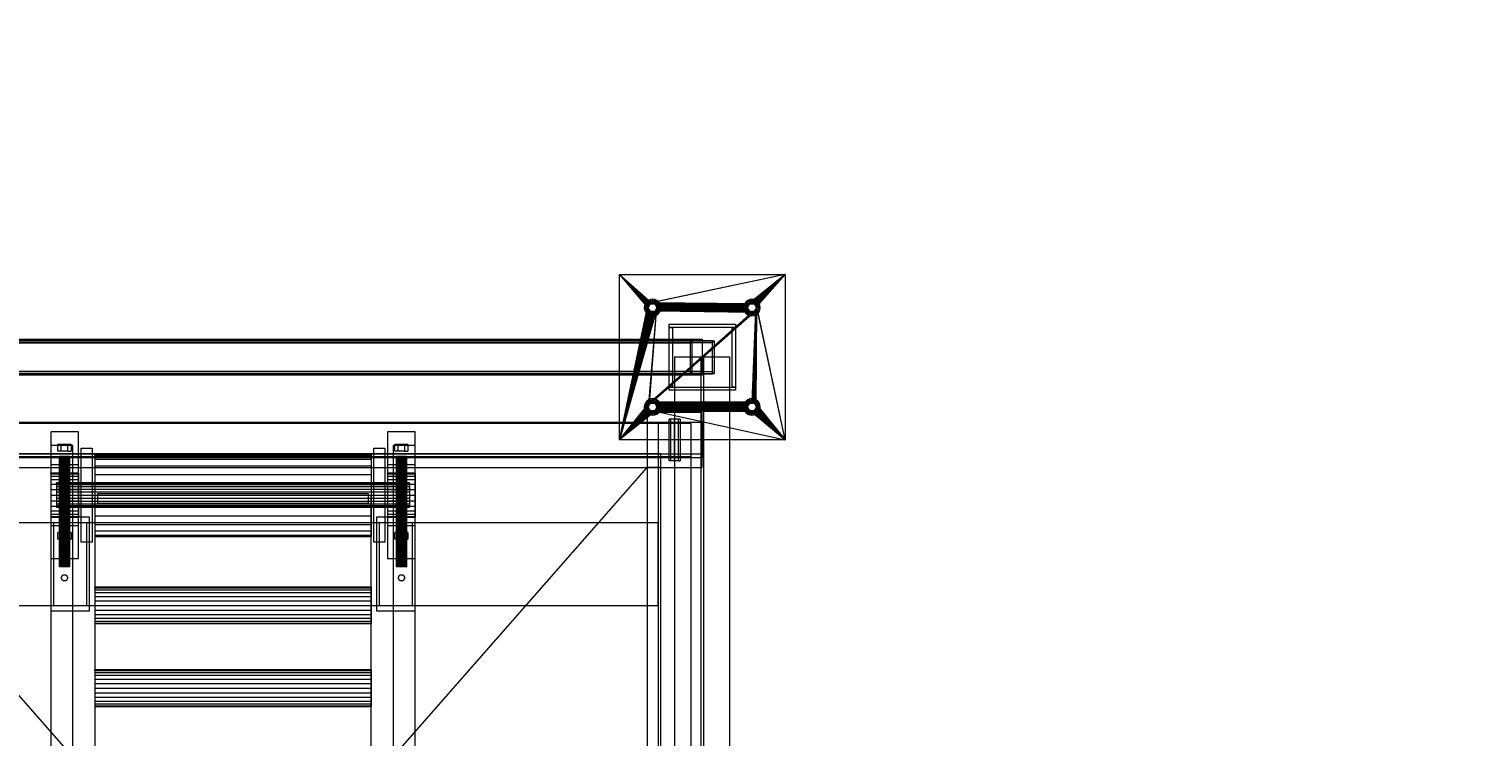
# Model space of a CAD drawing. Header units: millimetres. Extents: x -191664 to 191490, y -197311 to 10263.
# Drawn here: x 630 to 3232, y -68737 to -67454 of the extents above; entities that cross this region are included whole.
import ezdxf

# ---------------------------------------------------------------- set-up
doc = ezdxf.new("R2010")
doc.units = ezdxf.units.MM
doc.layers.add('DET_dosificador_superior', color=7, linetype='Continuous', lineweight=0)
doc.layers.add('R15_COTAS_TRANSPORTE_P', color=1, linetype='Continuous', lineweight=0)
doc.dimstyles.new('PLANTA_20', dxfattribs={"dimtxt": 50, "dimasz": 30, "dimexe": 30, "dimexo": 16, "dimgap": 20, "dimtad": 1, "dimtih": 1, "dimtoh": 1, "dimdec": 1, "dimzin": 0, "dimdsep": 46, "dimcen": 0.09, "dimadec": 0, "dimazin": 0, "dimtfac": 1, "dimtdec": 4, "dimtofl": 0, "dimtmove": 0, "dimatfit": 3, "dimfxl": 1, "dimtolj": 1, "dimtzin": 0, "dimarcsym": 0})

# ---------------------------------------------------------------- blocks, each defined once
blk = doc.blocks.new('*D133')
at = {"layer": 'Defpoints', "color": 0, "transparency": 16777216}
for p in [(439.7, -194148), (217.9, -194406.1), (-500, -194490), (-500, -194490), (500, -194490)]:
    blk.add_point(p, dxfattribs=at)
at = {"layer": 'R15_COTAS_TRANSPORTE_P', "color": 0, "lineweight": -2, "transparency": 16777216}
blk.add_arc((-500, -194490), 722.8, 2.3783, 17.6217, dxfattribs=at)
at = {"layer": 'R15_COTAS_TRANSPORTE_P', "color": 0, "transparency": 16777216}
for points in [[(184.1, -194272.8), (193.6, -194269.6), (179.2, -194242.8)], [(227.1, -194459.9), (217.2, -194460.1), (222.8, -194490)]]:
    blk.add_solid(points, dxfattribs=at)

msp = doc.modelspace()

# ---------------------------------------------------------------- linework, layer by layer
at = {"layer": 'DET_dosificador_superior', "color": 252, "true_color": 0x82929a}
for p, q in [((1700, -68200), (1700, -67900)), ((1700, -67900), (1751, -67960)), ((1700, -67900), (1751.17, -67958.24)), ((1700, -67900), (1751.69, -67956.56)), ((1700, -67900), (1752.52, -67955)), ((1700, -67900), (1753.64, -67953.64)), ((1700, -67900), (1755, -67952.52)), ((1700, -67900), (1756.56, -67951.69)), ((1700, -67900), (1758.24, -67951.17)), ((1700, -67900), (2000, -67900)), ((2000, -67900), (1758.24, -67951.17)), ((2000, -67900), (1760, -67951)), ((2000, -67900), (1935, -67952.52)), ((2000, -67900), (1936.56, -67951.69)), ((2000, -67900), (1938.24, -67951.17)), ((2000, -67900), (1940, -67951)), ((2000, -67900), (1941.76, -67951.17)), ((2000, -67900), (1943.44, -67951.69)), ((2000, -67900), (1945, -67952.52)), ((2000, -67900), (1946.36, -67953.64)), ((2000, -67900), (1947.48, -67955)), ((2000, -67900), (1948.31, -67956.56)), ((2000, -67900), (1948.83, -67958.24)), ((2000, -67900), (2000, -68200)), ((1700, -68200), (1751, -67960)), ((1751.17, -67961.76), (1700, -68200)), ((1751.69, -67963.44), (1700, -68200)), ((1752.52, -67965), (1700, -68200)), ((1753.64, -67966.36), (1700, -68200)), ((1766.36, -67966.36), (1700, -68200)), ((1755, -67967.48), (1700, -68200)), ((1765, -67967.48), (1700, -68200)), ((1756.56, -67968.31), (1700, -68200)), ((1763.44, -67968.31), (1700, -68200)), ((1751.17, -67958.24), (1751, -67960)), ((1751, -67960), (1751.17, -67961.76)), ((1751.69, -67956.56), (1751.17, -67958.24)), ((1751.17, -67961.76), (1751.69, -67963.44)), ((1752.52, -67955), (1751.69, -67956.56)), ((1751.69, -67963.44), (1752.52, -67965)), ((1753.64, -67953.64), (1752.52, -67955)), ((1752.52, -67965), (1753.64, -67966.36)), ((1766.36, -67966.36), (1752.52, -68135)), ((1755, -67952.52), (1753.64, -67953.64)), ((1753.64, -67966.36), (1755, -67967.48)), ((1766.36, -67966.36), (1753.64, -68133.64)), ((1946.36, -67966.36), (1753.64, -68133.64)), ((1945, -67967.48), (1753.64, -68133.64)), ((1943.44, -67968.31), (1753.64, -68133.64)), ((1756.56, -67951.69), (1755, -67952.52)), ((1946.36, -67966.36), (1755, -68132.52)), ((1755, -67967.48), (1756.56, -67968.31)), ((1758.24, -67951.17), (1756.56, -67951.69)), ((1946.36, -67966.36), (1756.56, -68131.69)), ((1756.56, -67968.31), (1758.24, -67968.83)), ((1760, -67951), (1758.24, -67951.17)), ((1946.36, -67966.36), (1758.24, -68131.17)), ((1761.76, -67951.17), (1760, -67951)), ((1760, -67951), (1931.17, -67958.24)), ((1760, -67951), (1931.69, -67956.56)), ((1760, -67951), (1932.52, -67955)), ((1760, -67951), (1933.64, -67953.64)), ((1760, -67951), (1935, -67952.52)), ((1946.36, -67966.36), (1760, -68131)), ((1763.44, -67951.69), (1761.76, -67951.17)), ((1761.76, -67951.17), (1931.17, -67958.24)), ((1761.76, -67968.83), (1763.44, -67968.31)), ((1765, -67952.52), (1763.44, -67951.69)), ((1763.44, -67951.69), (1931.17, -67958.24)), ((1763.44, -67968.31), (1765, -67967.48)), ((1766.36, -67953.64), (1765, -67952.52)), ((1765, -67952.52), (1931.17, -67958.24)), ((1765, -67967.48), (1766.36, -67966.36)), ((1767.48, -67955), (1766.36, -67953.64)), ((1766.36, -67953.64), (1931.17, -67958.24)), ((1766.36, -67966.36), (1767.48, -67965)), ((1940, -67969), (1766.36, -67966.36)), ((1768.31, -67956.56), (1767.48, -67955)), ((1767.48, -67955), (1931.17, -67958.24)), ((1767.48, -67965), (1768.31, -67963.44)), ((1940, -67969), (1767.48, -67965)), ((1768.83, -67958.24), (1768.31, -67956.56)), ((1768.31, -67956.56), (1931.17, -67958.24)), ((1768.31, -67963.44), (1768.83, -67961.76)), ((1940, -67969), (1768.31, -67963.44)), ((1769, -67960), (1768.83, -67958.24)), ((1768.83, -67958.24), (1931.17, -67958.24)), ((1768.83, -67961.76), (1769, -67960)), ((1940, -67969), (1768.83, -67961.76)), ((1769, -67960), (1931.17, -67958.24)), ((1931, -67960), (1769, -67960)), ((1931.17, -67961.76), (1769, -67960)), ((1931.69, -67963.44), (1769, -67960)), ((1932.52, -67965), (1769, -67960)), ((1933.64, -67966.36), (1769, -67960)), ((1935, -67967.48), (1769, -67960)), ((1936.56, -67968.31), (1769, -67960)), ((1938.24, -67968.83), (1769, -67960)), ((1940, -67969), (1769, -67960)), ((1931.17, -67958.24), (1931, -67960)), ((1931, -67960), (1931.17, -67961.76)), ((1931.69, -67956.56), (1931.17, -67958.24)), ((1931.17, -67961.76), (1931.69, -67963.44)), ((1932.52, -67955), (1931.69, -67956.56)), ((1931.69, -67963.44), (1932.52, -67965)), ((1933.64, -67953.64), (1932.52, -67955)), ((1932.52, -67965), (1933.64, -67966.36)), ((1935, -67952.52), (1933.64, -67953.64)), ((1933.64, -67966.36), (1935, -67967.48)), ((1936.56, -67951.69), (1935, -67952.52)), ((1935, -67967.48), (1936.56, -67968.31)), ((1938.24, -67951.17), (1936.56, -67951.69)), ((1936.56, -67968.31), (1938.24, -67968.83)), ((1940, -67951), (1938.24, -67951.17)), ((1941.76, -67951.17), (1940, -67951)), ((1949, -67960), (1940, -68131)), ((1948.83, -67961.76), (1940, -68131)), ((1948.31, -67963.44), (1940, -68131)), ((1947.48, -67965), (1940, -68131)), ((1946.36, -67966.36), (1940, -68131)), ((1943.44, -67951.69), (1941.76, -67951.17)), ((1949, -67960), (1941.76, -68131.17)), ((1941.76, -67968.83), (1943.44, -67968.31)), ((1945, -67952.52), (1943.44, -67951.69)), ((1943.44, -68131.69), (1949, -67960)), ((1943.44, -67968.31), (1945, -67967.48)), ((1946.36, -67953.64), (1945, -67952.52)), ((1945, -68132.52), (1949, -67960)), ((1945, -67967.48), (1946.36, -67966.36)), ((1947.48, -67955), (1946.36, -67953.64)), ((1946.36, -68133.64), (1949, -67960)), ((1946.36, -67966.36), (1947.48, -67965)), ((1948.31, -67956.56), (1947.48, -67955)), ((1947.48, -68135), (1949, -67960)), ((1947.48, -67965), (1948.31, -67963.44)), ((1948.83, -67958.24), (1948.31, -67956.56)), ((1948.31, -67963.44), (1948.83, -67961.76)), ((2000, -68200), (1948.83, -67958.24)), ((1949, -67960), (1948.83, -67958.24)), ((1948.83, -67961.76), (1949, -67960)), ((2000, -68200), (1949, -67960)), ((1758.24, -67968.83), (1700, -68200)), ((1761.76, -67968.83), (1700, -68200)), ((1760, -67969), (1700, -68200)), ((1941.76, -67968.83), (1753.64, -68133.64)), ((1940, -67969), (1753.64, -68133.64)), ((1758.24, -67968.83), (1760, -67969)), ((1760, -67969), (1761.76, -67968.83)), ((1938.24, -67968.83), (1940, -67969)), ((1940, -67969), (1941.76, -67968.83)), ((1700, -68200), (1752.52, -68135)), ((1700, -68200), (1751.69, -68136.56)), ((1700, -68200), (1751.17, -68138.24)), ((1751, -68140), (1700, -68200)), ((1751.17, -68141.76), (1700, -68200)), ((1751.69, -68143.44), (1700, -68200)), ((1752.52, -68145), (1700, -68200)), ((1753.64, -68146.36), (1700, -68200)), ((1755, -68147.48), (1700, -68200)), ((1765, -68147.48), (1700, -68200)), ((1756.56, -68148.31), (1700, -68200)), ((1763.44, -68148.31), (1700, -68200)), ((1758.24, -68148.83), (1700, -68200)), ((1761.76, -68148.83), (1700, -68200)), ((1760, -68149), (1700, -68200)), ((1751.17, -68138.24), (1751, -68140)), ((1751, -68140), (1751.17, -68141.76)), ((1751.69, -68136.56), (1751.17, -68138.24)), ((1751.17, -68141.76), (1751.69, -68143.44)), ((1752.52, -68135), (1751.69, -68136.56)), ((1751.69, -68143.44), (1752.52, -68145)), ((1753.64, -68133.64), (1752.52, -68135)), ((1752.52, -68145), (1753.64, -68146.36)), ((1755, -68132.52), (1753.64, -68133.64)), ((1753.64, -68146.36), (1755, -68147.48)), ((1756.56, -68131.69), (1755, -68132.52)), ((1755, -68147.48), (1756.56, -68148.31)), ((1758.24, -68131.17), (1756.56, -68131.69)), ((1756.56, -68148.31), (1758.24, -68148.83)), ((1760, -68131), (1758.24, -68131.17)), ((1758.24, -68148.83), (1760, -68149)), ((1761.76, -68131.17), (1760, -68131)), ((1760, -68131), (1931, -68140)), ((1760, -68131), (1931.17, -68138.24)), ((1760, -68131), (1931.69, -68136.56)), ((1760, -68131), (1932.52, -68135)), ((1760, -68131), (1933.64, -68133.64)), ((1760, -68131), (1935, -68132.52)), ((1760, -68131), (1936.56, -68131.69)), ((1760, -68131), (1938.24, -68131.17)), ((1760, -68131), (1940, -68131)), ((1760, -68149), (1761.76, -68148.83)), ((1763.44, -68131.69), (1761.76, -68131.17)), ((1761.76, -68131.17), (1931, -68140)), ((1761.76, -68148.83), (1763.44, -68148.31)), ((1765, -68132.52), (1763.44, -68131.69)), ((1763.44, -68131.69), (1931, -68140)), ((1763.44, -68148.31), (1765, -68147.48)), ((1766.36, -68133.64), (1765, -68132.52)), ((1765, -68132.52), (1931, -68140)), ((1765, -68147.48), (1766.36, -68146.36)), ((1765, -68147.48), (2000, -68200)), ((1940, -68149), (1765, -68147.48)), ((1767.48, -68135), (1766.36, -68133.64)), ((1766.36, -68133.64), (1931, -68140)), ((1766.36, -68146.36), (1767.48, -68145)), ((1940, -68149), (1766.36, -68146.36)), ((1768.31, -68136.56), (1767.48, -68135)), ((1767.48, -68135), (1931, -68140)), ((1767.48, -68145), (1768.31, -68143.44)), ((1940, -68149), (1767.48, -68145)), ((1768.83, -68138.24), (1768.31, -68136.56)), ((1768.31, -68136.56), (1931, -68140)), ((1768.31, -68143.44), (1768.83, -68141.76)), ((1940, -68149), (1768.31, -68143.44)), ((1769, -68140), (1768.83, -68138.24)), ((1768.83, -68138.24), (1931, -68140)), ((1768.83, -68141.76), (1769, -68140)), ((1940, -68149), (1768.83, -68141.76)), ((1931, -68140), (1769, -68140)), ((1931.17, -68141.76), (1769, -68140)), ((1931.69, -68143.44), (1769, -68140)), ((1932.52, -68145), (1769, -68140)), ((1933.64, -68146.36), (1769, -68140)), ((1935, -68147.48), (1769, -68140)), ((1936.56, -68148.31), (1769, -68140)), ((1938.24, -68148.83), (1769, -68140)), ((1940, -68149), (1769, -68140)), ((1931.17, -68138.24), (1931, -68140)), ((1931, -68140), (1931.17, -68141.76)), ((1931.69, -68136.56), (1931.17, -68138.24)), ((1931.17, -68141.76), (1931.69, -68143.44)), ((1932.52, -68135), (1931.69, -68136.56)), ((1931.69, -68143.44), (1932.52, -68145)), ((1933.64, -68133.64), (1932.52, -68135)), ((1932.52, -68145), (1933.64, -68146.36)), ((1935, -68132.52), (1933.64, -68133.64)), ((1933.64, -68146.36), (1935, -68147.48)), ((1936.56, -68131.69), (1935, -68132.52)), ((1935, -68147.48), (1936.56, -68148.31)), ((1938.24, -68131.17), (1936.56, -68131.69)), ((1936.56, -68148.31), (1938.24, -68148.83)), ((1940, -68131), (1938.24, -68131.17)), ((1938.24, -68148.83), (1940, -68149)), ((1941.76, -68131.17), (1940, -68131)), ((1940, -68149), (1941.76, -68148.83)), ((1940, -68149), (2000, -68200)), ((1943.44, -68131.69), (1941.76, -68131.17)), ((1941.76, -68148.83), (1943.44, -68148.31)), ((1941.76, -68148.83), (2000, -68200)), ((1945, -68132.52), (1943.44, -68131.69)), ((1943.44, -68148.31), (1945, -68147.48)), ((1943.44, -68148.31), (2000, -68200)), ((1946.36, -68133.64), (1945, -68132.52)), ((1945, -68147.48), (1946.36, -68146.36)), ((1945, -68147.48), (2000, -68200)), ((1947.48, -68135), (1946.36, -68133.64)), ((1946.36, -68146.36), (1947.48, -68145)), ((1946.36, -68146.36), (2000, -68200)), ((1948.31, -68136.56), (1947.48, -68135)), ((1947.48, -68135), (2000, -68200)), ((1947.48, -68145), (1948.31, -68143.44)), ((1947.48, -68145), (2000, -68200)), ((1948.83, -68138.24), (1948.31, -68136.56)), ((1948.31, -68136.56), (2000, -68200)), ((1948.31, -68143.44), (1948.83, -68141.76)), ((1948.31, -68143.44), (2000, -68200)), ((1949, -68140), (1948.83, -68138.24)), ((1948.83, -68138.24), (2000, -68200)), ((1948.83, -68141.76), (1949, -68140)), ((1948.83, -68141.76), (2000, -68200)), ((1949, -68140), (2000, -68200)), ((2000, -68200), (1700, -68200))]:
    msp.add_line(p, q, dxfattribs=at)
at = {"layer": 'DET_dosificador_superior', "color": 252, "true_color": 0x8ba19a}
for p, q in [((1745.51, -67956.12), (1745, -67960)), ((1751, -67960), (1745, -67960)), ((1745, -67960), (1745.51, -67963.88)), ((1747.01, -67952.5), (1745.51, -67956.12)), ((1751.31, -67957.67), (1745.51, -67956.12)), ((1751.31, -67962.33), (1745.51, -67963.88)), ((1745.51, -67963.88), (1747.01, -67967.5)), ((1753.08, -67948.01), (1746.15, -67960)), ((1752, -67960), (1746.15, -67960)), ((1746.15, -67960), (1753.08, -67971.99)), ((1749.39, -67949.39), (1747.01, -67952.5)), ((1752.21, -67955.5), (1747.01, -67952.5)), ((1752.21, -67964.5), (1747.01, -67967.5)), ((1747.01, -67967.5), (1749.39, -67970.61)), ((1752.5, -67947.01), (1749.39, -67949.39)), ((1753.64, -67953.64), (1749.39, -67949.39)), ((1753.64, -67966.36), (1749.39, -67970.61)), ((1751, -67960), (1751.31, -67957.67)), ((1751.31, -67962.33), (1751, -67960)), ((1751.31, -67957.67), (1752.21, -67955.5)), ((1752.21, -67964.5), (1751.31, -67962.33)), ((1752, -67960), (1756, -67953.07)), ((1756, -67966.93), (1752, -67960)), ((1752.21, -67955.5), (1753.64, -67953.64)), ((1753.64, -67966.36), (1752.21, -67964.5)), ((1756.12, -67945.51), (1752.5, -67947.01)), ((1755.5, -67952.21), (1752.5, -67947.01)), ((1755.5, -67967.79), (1752.5, -67972.99)), ((1766.92, -67948.01), (1753.08, -67948.01)), ((1756, -67953.07), (1753.08, -67948.01)), ((1756, -67966.93), (1753.08, -67971.99)), ((1753.64, -67953.64), (1755.5, -67952.21)), ((1755.5, -67967.79), (1753.64, -67966.36)), ((1755.5, -67952.21), (1757.67, -67951.31)), ((1757.67, -67968.69), (1755.5, -67967.79)), ((1756, -67953.07), (1764, -67953.07)), ((1764, -67966.93), (1756, -67966.93)), ((1760, -67945), (1756.12, -67945.51)), ((1757.67, -67951.31), (1756.12, -67945.51)), ((1757.67, -67951.31), (1760, -67951)), ((1763.88, -67945.51), (1760, -67945)), ((1760, -67951), (1760, -67945)), ((1760, -67951), (1762.33, -67951.31)), ((1762.33, -67951.31), (1763.88, -67945.51)), ((1762.33, -67951.31), (1764.5, -67952.21)), ((1764.5, -67967.79), (1762.33, -67968.69)), ((1767.5, -67947.01), (1763.88, -67945.51)), ((1764, -67953.07), (1766.92, -67948.01)), ((1764, -67953.07), (1768, -67960)), ((1768, -67960), (1764, -67966.93)), ((1764, -67966.93), (1766.92, -67971.99)), ((1764.5, -67952.21), (1767.5, -67947.01)), ((1764.5, -67952.21), (1766.36, -67953.64)), ((1766.36, -67966.36), (1764.5, -67967.79)), ((1764.5, -67967.79), (1767.5, -67972.99)), ((1766.36, -67953.64), (1770.61, -67949.39)), ((1766.36, -67953.64), (1767.79, -67955.5)), ((1767.79, -67964.5), (1766.36, -67966.36)), ((1766.36, -67966.36), (1770.61, -67970.61)), ((1773.85, -67960), (1766.92, -67948.01)), ((1766.92, -67971.99), (1773.85, -67960)), ((1770.61, -67949.39), (1767.5, -67947.01)), ((1767.79, -67955.5), (1772.99, -67952.5)), ((1767.79, -67955.5), (1768.69, -67957.67)), ((1768.69, -67962.33), (1767.79, -67964.5)), ((1767.79, -67964.5), (1772.99, -67967.5)), ((1773.85, -67960), (1768, -67960)), ((1768.69, -67957.67), (1774.49, -67956.12)), ((1768.69, -67957.67), (1769, -67960)), ((1769, -67960), (1768.69, -67962.33)), ((1768.69, -67962.33), (1774.49, -67963.88)), ((1775, -67960), (1769, -67960)), ((1772.99, -67952.5), (1770.61, -67949.39)), ((1770.61, -67970.61), (1772.99, -67967.5)), ((1774.49, -67956.12), (1772.99, -67952.5)), ((1772.99, -67967.5), (1774.49, -67963.88)), ((1775, -67960), (1774.49, -67956.12)), ((1774.49, -67963.88), (1775, -67960)), ((1925.51, -67956.12), (1925, -67960)), ((1931, -67960), (1925, -67960)), ((1925, -67960), (1925.51, -67963.88)), ((1927.01, -67952.5), (1925.51, -67956.12)), ((1931.31, -67957.67), (1925.51, -67956.12)), ((1931.31, -67962.33), (1925.51, -67963.88)), ((1925.51, -67963.88), (1927.01, -67967.5)), ((1933.08, -67948.01), (1926.15, -67960)), ((1932, -67960), (1926.15, -67960)), ((1926.15, -67960), (1933.08, -67971.99)), ((1929.39, -67949.39), (1927.01, -67952.5)), ((1932.21, -67955.5), (1927.01, -67952.5)), ((1932.21, -67964.5), (1927.01, -67967.5)), ((1927.01, -67967.5), (1929.39, -67970.61)), ((1932.5, -67947.01), (1929.39, -67949.39)), ((1933.64, -67953.64), (1929.39, -67949.39)), ((1933.64, -67966.36), (1929.39, -67970.61)), ((1931, -67960), (1931.31, -67957.67)), ((1931.31, -67962.33), (1931, -67960)), ((1931.31, -67957.67), (1932.21, -67955.5)), ((1932.21, -67964.5), (1931.31, -67962.33)), ((1932, -67960), (1936, -67953.07)), ((1936, -67966.93), (1932, -67960)), ((1932.21, -67955.5), (1933.64, -67953.64)), ((1933.64, -67966.36), (1932.21, -67964.5)), ((1936.12, -67945.51), (1932.5, -67947.01)), ((1935.5, -67952.21), (1932.5, -67947.01)), ((1935.5, -67967.79), (1932.5, -67972.99)), ((1946.92, -67948.01), (1933.08, -67948.01)), ((1936, -67953.07), (1933.08, -67948.01)), ((1936, -67966.93), (1933.08, -67971.99)), ((1933.64, -67953.64), (1935.5, -67952.21)), ((1935.5, -67967.79), (1933.64, -67966.36)), ((1935.5, -67952.21), (1937.67, -67951.31)), ((1937.67, -67968.69), (1935.5, -67967.79)), ((1936, -67953.07), (1944, -67953.07)), ((1944, -67966.93), (1936, -67966.93)), ((1940, -67945), (1936.12, -67945.51)), ((1937.67, -67951.31), (1936.12, -67945.51)), ((1937.67, -67951.31), (1940, -67951)), ((1943.88, -67945.51), (1940, -67945)), ((1940, -67951), (1940, -67945)), ((1940, -67951), (1942.33, -67951.31)), ((1942.33, -67951.31), (1943.88, -67945.51)), ((1942.33, -67951.31), (1944.5, -67952.21)), ((1944.5, -67967.79), (1942.33, -67968.69)), ((1947.5, -67947.01), (1943.88, -67945.51)), ((1944, -67953.07), (1946.92, -67948.01)), ((1944, -67953.07), (1948, -67960)), ((1948, -67960), (1944, -67966.93)), ((1944, -67966.93), (1946.92, -67971.99)), ((1944.5, -67952.21), (1947.5, -67947.01)), ((1944.5, -67952.21), (1946.36, -67953.64)), ((1946.36, -67966.36), (1944.5, -67967.79)), ((1944.5, -67967.79), (1947.5, -67972.99)), ((1946.36, -67953.64), (1950.61, -67949.39)), ((1946.36, -67953.64), (1947.79, -67955.5)), ((1947.79, -67964.5), (1946.36, -67966.36)), ((1946.36, -67966.36), (1950.61, -67970.61)), ((1953.85, -67960), (1946.92, -67948.01)), ((1946.92, -67971.99), (1953.85, -67960)), ((1950.61, -67949.39), (1947.5, -67947.01)), ((1947.79, -67955.5), (1952.99, -67952.5)), ((1947.79, -67955.5), (1948.69, -67957.67)), ((1948.69, -67962.33), (1947.79, -67964.5)), ((1947.79, -67964.5), (1952.99, -67967.5)), ((1953.85, -67960), (1948, -67960)), ((1948.69, -67957.67), (1954.49, -67956.12)), ((1948.69, -67957.67), (1949, -67960)), ((1949, -67960), (1948.69, -67962.33)), ((1948.69, -67962.33), (1954.49, -67963.88)), ((1955, -67960), (1949, -67960)), ((1952.99, -67952.5), (1950.61, -67949.39)), ((1950.61, -67970.61), (1952.99, -67967.5)), ((1954.49, -67956.12), (1952.99, -67952.5)), ((1952.99, -67967.5), (1954.49, -67963.88)), ((1955, -67960), (1954.49, -67956.12)), ((1954.49, -67963.88), (1955, -67960)), ((1749.39, -67970.61), (1752.5, -67972.99)), ((1752.5, -67972.99), (1756.12, -67974.49)), ((1753.08, -67971.99), (1766.92, -67971.99)), ((1757.67, -67968.69), (1756.12, -67974.49)), ((1756.12, -67974.49), (1760, -67975)), ((1760, -67969), (1757.67, -67968.69)), ((1762.33, -67968.69), (1760, -67969)), ((1760, -67969), (1760, -67975)), ((1760, -67975), (1763.88, -67974.49)), ((1762.33, -67968.69), (1763.88, -67974.49)), ((1763.88, -67974.49), (1767.5, -67972.99)), ((1767.5, -67972.99), (1770.61, -67970.61)), ((1929.39, -67970.61), (1932.5, -67972.99)), ((1932.5, -67972.99), (1936.12, -67974.49)), ((1933.08, -67971.99), (1946.92, -67971.99)), ((1937.67, -67968.69), (1936.12, -67974.49)), ((1936.12, -67974.49), (1940, -67975)), ((1940, -67969), (1937.67, -67968.69)), ((1942.33, -67968.69), (1940, -67969)), ((1940, -67969), (1940, -67975)), ((1940, -67975), (1943.88, -67974.49)), ((1942.33, -67968.69), (1943.88, -67974.49)), ((1943.88, -67974.49), (1947.5, -67972.99)), ((1947.5, -67972.99), (1950.61, -67970.61)), ((1745.51, -68136.12), (1745, -68140)), ((1751, -68140), (1745, -68140)), ((1745, -68140), (1745.51, -68143.88)), ((1747.01, -68132.5), (1745.51, -68136.12)), ((1751.31, -68137.67), (1745.51, -68136.12)), ((1751.31, -68142.33), (1745.51, -68143.88)), ((1745.51, -68143.88), (1747.01, -68147.5)), ((1753.08, -68128.01), (1746.15, -68140)), ((1752, -68140), (1746.15, -68140)), ((1746.15, -68140), (1753.08, -68151.99)), ((1749.39, -68129.39), (1747.01, -68132.5)), ((1752.21, -68135.5), (1747.01, -68132.5)), ((1752.21, -68144.5), (1747.01, -68147.5)), ((1747.01, -68147.5), (1749.39, -68150.61)), ((1752.5, -68127.01), (1749.39, -68129.39)), ((1753.64, -68133.64), (1749.39, -68129.39)), ((1753.64, -68146.36), (1749.39, -68150.61)), ((1749.39, -68150.61), (1752.5, -68152.99)), ((1751, -68140), (1751.31, -68137.67)), ((1751.31, -68142.33), (1751, -68140)), ((1751.31, -68137.67), (1752.21, -68135.5)), ((1752.21, -68144.5), (1751.31, -68142.33)), ((1752, -68140), (1756, -68133.07)), ((1756, -68146.93), (1752, -68140)), ((1752.21, -68135.5), (1753.64, -68133.64)), ((1753.64, -68146.36), (1752.21, -68144.5)), ((1756.12, -68125.51), (1752.5, -68127.01)), ((1755.5, -68132.21), (1752.5, -68127.01)), ((1755.5, -68147.79), (1752.5, -68152.99)), ((1766.92, -68128.01), (1753.08, -68128.01)), ((1756, -68133.07), (1753.08, -68128.01)), ((1756, -68146.93), (1753.08, -68151.99)), ((1753.64, -68133.64), (1755.5, -68132.21)), ((1755.5, -68147.79), (1753.64, -68146.36)), ((1755.5, -68132.21), (1757.67, -68131.31)), ((1757.67, -68148.69), (1755.5, -68147.79)), ((1756, -68133.07), (1764, -68133.07)), ((1764, -68146.93), (1756, -68146.93)), ((1760, -68125), (1756.12, -68125.51)), ((1757.67, -68131.31), (1756.12, -68125.51)), ((1757.67, -68148.69), (1756.12, -68154.49)), ((1757.67, -68131.31), (1760, -68131)), ((1760, -68149), (1757.67, -68148.69)), ((1763.88, -68125.51), (1760, -68125)), ((1760, -68131), (1760, -68125)), ((1760, -68131), (1762.33, -68131.31)), ((1762.33, -68148.69), (1760, -68149)), ((1760, -68149), (1760, -68155)), ((1762.33, -68131.31), (1763.88, -68125.51)), ((1762.33, -68131.31), (1764.5, -68132.21)), ((1764.5, -68147.79), (1762.33, -68148.69)), ((1762.33, -68148.69), (1763.88, -68154.49)), ((1767.5, -68127.01), (1763.88, -68125.51)), ((1764, -68133.07), (1766.92, -68128.01)), ((1764, -68133.07), (1768, -68140)), ((1768, -68140), (1764, -68146.93)), ((1764, -68146.93), (1766.92, -68151.99)), ((1764.5, -68132.21), (1767.5, -68127.01)), ((1764.5, -68132.21), (1766.36, -68133.64)), ((1766.36, -68146.36), (1764.5, -68147.79)), ((1764.5, -68147.79), (1767.5, -68152.99)), ((1766.36, -68133.64), (1770.61, -68129.39)), ((1766.36, -68133.64), (1767.79, -68135.5)), ((1767.79, -68144.5), (1766.36, -68146.36)), ((1766.36, -68146.36), (1770.61, -68150.61)), ((1773.85, -68140), (1766.92, -68128.01)), ((1766.92, -68151.99), (1773.85, -68140)), ((1770.61, -68129.39), (1767.5, -68127.01)), ((1767.5, -68152.99), (1770.61, -68150.61)), ((1767.79, -68135.5), (1772.99, -68132.5)), ((1767.79, -68135.5), (1768.69, -68137.67)), ((1768.69, -68142.33), (1767.79, -68144.5)), ((1767.79, -68144.5), (1772.99, -68147.5)), ((1773.85, -68140), (1768, -68140)), ((1768.69, -68137.67), (1774.49, -68136.12)), ((1768.69, -68137.67), (1769, -68140)), ((1769, -68140), (1768.69, -68142.33)), ((1768.69, -68142.33), (1774.49, -68143.88)), ((1775, -68140), (1769, -68140)), ((1772.99, -68132.5), (1770.61, -68129.39)), ((1770.61, -68150.61), (1772.99, -68147.5)), ((1774.49, -68136.12), (1772.99, -68132.5)), ((1772.99, -68147.5), (1774.49, -68143.88)), ((1775, -68140), (1774.49, -68136.12)), ((1774.49, -68143.88), (1775, -68140)), ((1925.51, -68136.12), (1925, -68140)), ((1931, -68140), (1925, -68140)), ((1925, -68140), (1925.51, -68143.88)), ((1927.01, -68132.5), (1925.51, -68136.12)), ((1931.31, -68137.67), (1925.51, -68136.12)), ((1931.31, -68142.33), (1925.51, -68143.88)), ((1925.51, -68143.88), (1927.01, -68147.5)), ((1933.08, -68128.01), (1926.15, -68140)), ((1932, -68140), (1926.15, -68140)), ((1926.15, -68140), (1933.08, -68151.99)), ((1929.39, -68129.39), (1927.01, -68132.5)), ((1932.21, -68135.5), (1927.01, -68132.5)), ((1932.21, -68144.5), (1927.01, -68147.5)), ((1927.01, -68147.5), (1929.39, -68150.61)), ((1932.5, -68127.01), (1929.39, -68129.39)), ((1933.64, -68133.64), (1929.39, -68129.39)), ((1933.64, -68146.36), (1929.39, -68150.61)), ((1929.39, -68150.61), (1932.5, -68152.99)), ((1931, -68140), (1931.31, -68137.67)), ((1931.31, -68142.33), (1931, -68140)), ((1931.31, -68137.67), (1932.21, -68135.5)), ((1932.21, -68144.5), (1931.31, -68142.33)), ((1932, -68140), (1936, -68133.07)), ((1936, -68146.93), (1932, -68140)), ((1932.21, -68135.5), (1933.64, -68133.64)), ((1933.64, -68146.36), (1932.21, -68144.5)), ((1936.12, -68125.51), (1932.5, -68127.01)), ((1935.5, -68132.21), (1932.5, -68127.01)), ((1935.5, -68147.79), (1932.5, -68152.99)), ((1946.92, -68128.01), (1933.08, -68128.01)), ((1936, -68133.07), (1933.08, -68128.01)), ((1936, -68146.93), (1933.08, -68151.99)), ((1933.64, -68133.64), (1935.5, -68132.21)), ((1935.5, -68147.79), (1933.64, -68146.36)), ((1935.5, -68132.21), (1937.67, -68131.31)), ((1937.67, -68148.69), (1935.5, -68147.79)), ((1936, -68133.07), (1944, -68133.07)), ((1944, -68146.93), (1936, -68146.93)), ((1940, -68125), (1936.12, -68125.51)), ((1937.67, -68131.31), (1936.12, -68125.51)), ((1937.67, -68148.69), (1936.12, -68154.49)), ((1937.67, -68131.31), (1940, -68131)), ((1940, -68149), (1937.67, -68148.69)), ((1943.88, -68125.51), (1940, -68125)), ((1940, -68131), (1940, -68125)), ((1940, -68131), (1942.33, -68131.31)), ((1942.33, -68148.69), (1940, -68149)), ((1940, -68149), (1940, -68155)), ((1942.33, -68131.31), (1943.88, -68125.51)), ((1942.33, -68131.31), (1944.5, -68132.21)), ((1944.5, -68147.79), (1942.33, -68148.69)), ((1942.33, -68148.69), (1943.88, -68154.49)), ((1947.5, -68127.01), (1943.88, -68125.51)), ((1944, -68133.07), (1946.92, -68128.01)), ((1944, -68133.07), (1948, -68140)), ((1948, -68140), (1944, -68146.93)), ((1944, -68146.93), (1946.92, -68151.99)), ((1944.5, -68132.21), (1947.5, -68127.01)), ((1944.5, -68132.21), (1946.36, -68133.64)), ((1946.36, -68146.36), (1944.5, -68147.79)), ((1944.5, -68147.79), (1947.5, -68152.99)), ((1946.36, -68133.64), (1950.61, -68129.39)), ((1946.36, -68133.64), (1947.79, -68135.5)), ((1947.79, -68144.5), (1946.36, -68146.36)), ((1946.36, -68146.36), (1950.61, -68150.61)), ((1953.85, -68140), (1946.92, -68128.01)), ((1946.92, -68151.99), (1953.85, -68140)), ((1950.61, -68129.39), (1947.5, -68127.01)), ((1947.5, -68152.99), (1950.61, -68150.61)), ((1947.79, -68135.5), (1952.99, -68132.5)), ((1947.79, -68135.5), (1948.69, -68137.67)), ((1948.69, -68142.33), (1947.79, -68144.5)), ((1947.79, -68144.5), (1952.99, -68147.5)), ((1953.85, -68140), (1948, -68140)), ((1948.69, -68137.67), (1954.49, -68136.12)), ((1948.69, -68137.67), (1949, -68140)), ((1949, -68140), (1948.69, -68142.33)), ((1948.69, -68142.33), (1954.49, -68143.88)), ((1955, -68140), (1949, -68140)), ((1952.99, -68132.5), (1950.61, -68129.39)), ((1950.61, -68150.61), (1952.99, -68147.5)), ((1954.49, -68136.12), (1952.99, -68132.5)), ((1952.99, -68147.5), (1954.49, -68143.88)), ((1955, -68140), (1954.49, -68136.12)), ((1954.49, -68143.88), (1955, -68140)), ((1752.5, -68152.99), (1756.12, -68154.49)), ((1753.08, -68151.99), (1766.92, -68151.99)), ((1756.12, -68154.49), (1760, -68155)), ((1760, -68155), (1763.88, -68154.49)), ((1763.88, -68154.49), (1767.5, -68152.99)), ((1932.5, -68152.99), (1936.12, -68154.49)), ((1933.08, -68151.99), (1946.92, -68151.99)), ((1936.12, -68154.49), (1940, -68155)), ((1940, -68155), (1943.88, -68154.49)), ((1943.88, -68154.49), (1947.5, -68152.99))]:
    msp.add_line(p, q, dxfattribs=at)
at = {"layer": 'DET_dosificador_superior', "color": 9, "true_color": 0xaeb9be}
for p, q in [((1752, -67960), (1752.27, -67957.93)), ((1752.27, -67962.07), (1752, -67960)), ((1752.27, -67957.93), (1753.07, -67956)), ((1753.07, -67964), (1752.27, -67962.07)), ((1753.07, -67956), (1754.34, -67954.34)), ((1754.34, -67965.66), (1753.07, -67964)), ((1754.34, -67954.34), (1756, -67953.07)), ((1756, -67966.93), (1754.34, -67965.66)), ((1756, -67953.07), (1757.93, -67952.27)), ((1757.93, -67967.73), (1756, -67966.93)), ((1757.93, -67952.27), (1760, -67952)), ((1760, -67968), (1757.93, -67967.73)), ((1760, -67952), (1762.07, -67952.27)), ((1762.07, -67967.73), (1760, -67968)), ((1762.07, -67952.27), (1764, -67953.07)), ((1764, -67966.93), (1762.07, -67967.73)), ((1764, -67953.07), (1765.66, -67954.34)), ((1765.66, -67965.66), (1764, -67966.93)), ((1765.66, -67954.34), (1766.93, -67956)), ((1766.93, -67964), (1765.66, -67965.66)), ((1766.93, -67956), (1767.73, -67957.93)), ((1767.73, -67962.07), (1766.93, -67964)), ((1767.73, -67957.93), (1768, -67960)), ((1768, -67960), (1767.73, -67962.07)), ((1932, -67960), (1932.27, -67957.93)), ((1932.27, -67962.07), (1932, -67960)), ((1932.27, -67957.93), (1933.07, -67956)), ((1933.07, -67964), (1932.27, -67962.07)), ((1933.07, -67956), (1934.34, -67954.34)), ((1934.34, -67965.66), (1933.07, -67964)), ((1934.34, -67954.34), (1936, -67953.07)), ((1936, -67966.93), (1934.34, -67965.66)), ((1936, -67953.07), (1937.93, -67952.27)), ((1937.93, -67967.73), (1936, -67966.93)), ((1937.93, -67952.27), (1940, -67952)), ((1940, -67968), (1937.93, -67967.73)), ((1940, -67952), (1942.07, -67952.27)), ((1942.07, -67967.73), (1940, -67968)), ((1942.07, -67952.27), (1944, -67953.07)), ((1944, -67966.93), (1942.07, -67967.73)), ((1944, -67953.07), (1945.66, -67954.34)), ((1945.66, -67965.66), (1944, -67966.93)), ((1945.66, -67954.34), (1946.93, -67956)), ((1946.93, -67964), (1945.66, -67965.66)), ((1946.93, -67956), (1947.73, -67957.93)), ((1947.73, -67962.07), (1946.93, -67964)), ((1947.73, -67957.93), (1948, -67960)), ((1948, -67960), (1947.73, -67962.07)), ((1752, -68140), (1752.27, -68137.93)), ((1752.27, -68142.07), (1752, -68140)), ((1752.27, -68137.93), (1753.07, -68136)), ((1753.07, -68144), (1752.27, -68142.07)), ((1753.07, -68136), (1754.34, -68134.34)), ((1754.34, -68145.66), (1753.07, -68144)), ((1754.34, -68134.34), (1756, -68133.07)), ((1756, -68146.93), (1754.34, -68145.66)), ((1756, -68133.07), (1757.93, -68132.27)), ((1757.93, -68147.73), (1756, -68146.93)), ((1757.93, -68132.27), (1760, -68132)), ((1760, -68148), (1757.93, -68147.73)), ((1760, -68132), (1762.07, -68132.27)), ((1762.07, -68147.73), (1760, -68148)), ((1762.07, -68132.27), (1764, -68133.07)), ((1764, -68146.93), (1762.07, -68147.73)), ((1764, -68133.07), (1765.66, -68134.34)), ((1765.66, -68145.66), (1764, -68146.93)), ((1765.66, -68134.34), (1766.93, -68136)), ((1766.93, -68144), (1765.66, -68145.66)), ((1766.93, -68136), (1767.73, -68137.93)), ((1767.73, -68142.07), (1766.93, -68144)), ((1767.73, -68137.93), (1768, -68140)), ((1768, -68140), (1767.73, -68142.07)), ((1932, -68140), (1932.27, -68137.93)), ((1932.27, -68142.07), (1932, -68140)), ((1932.27, -68137.93), (1933.07, -68136)), ((1933.07, -68144), (1932.27, -68142.07)), ((1933.07, -68136), (1934.34, -68134.34)), ((1934.34, -68145.66), (1933.07, -68144)), ((1934.34, -68134.34), (1936, -68133.07)), ((1936, -68146.93), (1934.34, -68145.66)), ((1936, -68133.07), (1937.93, -68132.27)), ((1937.93, -68147.73), (1936, -68146.93)), ((1937.93, -68132.27), (1940, -68132)), ((1940, -68148), (1937.93, -68147.73)), ((1940, -68132), (1942.07, -68132.27)), ((1942.07, -68147.73), (1940, -68148)), ((1942.07, -68132.27), (1944, -68133.07)), ((1944, -68146.93), (1942.07, -68147.73)), ((1944, -68133.07), (1945.66, -68134.34)), ((1945.66, -68145.66), (1944, -68146.93)), ((1945.66, -68134.34), (1946.93, -68136)), ((1946.93, -68144), (1945.66, -68145.66)), ((1946.93, -68136), (1947.73, -68137.93)), ((1947.73, -68142.07), (1946.93, -68144)), ((1947.73, -68137.93), (1948, -68140)), ((1948, -68140), (1947.73, -68142.07))]:
    msp.add_line(p, q, dxfattribs=at)
at = {"layer": 'DET_dosificador_superior', "color": 8, "true_color": 0x667b86}
for p, q in [((1790, -67996), (1790, -67990)), ((1790, -67990), (1910, -67990)), ((1910, -67990), (1910, -67996)), ((1828.48, -68020), (128.48, -68020)), ((131.35, -68020), (1831.35, -68020)), ((150, -68017.5), (1850, -68017.5)), ((1868.65, -68020), (168.65, -68020)), ((171.52, -68020), (1871.52, -68020)), ((1910, -67996), (1790, -67996)), ((1790, -68104), (1790, -67996)), ((1790, -67996), (1796, -67996)), ((1796, -67996), (1796, -68104)), ((1828.48, -68080), (1828.48, -68020)), ((1828.48, -68020), (1831.35, -68020)), ((1831.35, -68020), (1831.35, -68080)), ((1831.35, -68024), (1831.35, -68020)), ((1831.35, -68020), (1868.65, -68020)), ((1850, -68017.5), (1850, -68082.5)), ((1868.65, -68080), (1868.65, -68020)), ((1868.65, -68020), (1871.52, -68020)), ((1868.65, -68020), (1868.65, -68024)), ((1871.52, -68020), (1871.52, -68080)), ((1904, -68104), (1904, -67996)), ((1904, -67996), (1910, -67996)), ((1910, -67996), (1910, -68104)), ((131.35, -68024), (1831.35, -68024)), ((1868.65, -68024), (168.65, -68024)), ((1868.65, -68024), (1831.35, -68024)), ((1900, -68050), (1800, -68050)), ((1800, -68050), (1800, -69950)), ((1852.8, -68050), (1847.2, -68050)), ((1847.2, -68050), (1847.2, -69950)), ((1852.8, -69950), (1852.8, -68050)), ((1900, -69950), (1900, -68050)), ((128.48, -68080), (1828.48, -68080)), ((1831.35, -68076), (131.35, -68076)), ((1831.35, -68080), (131.35, -68080)), ((150, -68075), (1850, -68075)), ((1850, -68082.5), (150, -68082.5)), ((168.65, -68076), (1868.65, -68076)), ((168.65, -68080), (1868.65, -68080)), ((1871.52, -68080), (171.52, -68080)), ((1831.35, -68080), (1828.48, -68080)), ((1831.35, -68080), (1831.35, -68076)), ((1831.35, -68076), (1868.65, -68076)), ((1868.65, -68080), (1831.35, -68080)), ((1850, -68075), (1850, -68082.5)), ((1868.65, -68076), (1868.65, -68080)), ((1871.52, -68080), (1868.65, -68080)), ((1790, -68110), (1790, -68104)), ((1790, -68104), (1910, -68104)), ((1796, -68104), (1790, -68104)), ((1910, -68110), (1790, -68110)), ((1910, -68104), (1904, -68104)), ((1910, -68104), (1910, -68110)), ((150, -68167.5), (1850, -68167.5)), ((1850, -68167.5), (1850, -68232.5)), ((150, -68225), (1850, -68225)), ((1850, -68225), (1850, -68232.5)), ((1850, -68232.5), (150, -68232.5))]:
    msp.add_line(p, q, dxfattribs=at)
at = {"layer": 'DET_dosificador_superior', "color": 253, "true_color": 0x9caaa6}
for p, q in [((1850, -68150), (1750, -68150)), ((1750, -68150), (1750, -68250)), ((1850, -68250), (1850, -68150)), ((1770, -68170), (230, -68170)), ((1830, -68170), (1770, -68170)), ((1770, -68170), (1770, -68230)), ((1792.93, -68162), (1790, -68162)), ((1790, -68238), (1790, -68162)), ((1800, -68162), (1792.93, -68162)), ((1792.93, -68238), (1792.93, -68162)), ((1807.07, -68162), (1800, -68162)), ((1800, -68238), (1800, -68162)), ((1810, -68162), (1807.07, -68162)), ((1807.07, -68238), (1807.07, -68162)), ((1810, -68162), (1810, -68238)), ((1830, -68230), (1830, -68170)), ((1775, -68225), (225, -68225)), ((710, -68210), (670, -68210)), ((670, -68210), (670, -69790)), ((710, -69790), (710, -68210)), ((1330, -68210), (1290, -68210)), ((1290, -68210), (1290, -69790)), ((1330, -69790), (1330, -68210)), ((1775, -68250), (1775, -68225)), ((225, -68250), (1775, -68250)), ((230, -68230), (1770, -68230)), ((750, -68820), (250, -68250)), ((250, -68250), (1750, -68250)), ((1250, -68820), (1750, -68250)), ((1750, -68250), (1850, -68250)), ((1750, -68250), (1750, -69750)), ((1775, -68250), (1750, -68250)), ((1770, -68230), (1830, -68230)), ((1770, -68230), (1770, -69770)), ((1775, -69750), (1775, -68250)), ((1792.93, -68238), (1790, -68238)), ((1800, -68238), (1792.93, -68238)), ((1807.07, -68238), (1800, -68238)), ((1807.07, -68238), (1810, -68238)), ((1830, -69770), (1830, -68230)), ((1770, -68350), (230, -68350)), ((1770, -68500), (1770, -68350)), ((230, -68500), (1770, -68500))]:
    msp.add_line(p, q, dxfattribs=at)
at = {"layer": 'DET_dosificador_superior', "color": 40, "true_color": 0xe6c527}
for p, q in [((720, -68185), (670, -68185)), ((670, -68185), (670, -68415)), ((720, -68415), (720, -68185)), ((1330, -68185), (1280, -68185)), ((1280, -68185), (1280, -68415)), ((1330, -68415), (1330, -68185)), ((686.31, -68230), (686, -68230)), ((686, -68430), (686, -68230)), ((687.21, -68230), (686.31, -68230)), ((686.31, -68430), (686.31, -68230)), ((688.64, -68230), (687.21, -68230)), ((687.21, -68430), (687.21, -68230)), ((690.5, -68230), (688.64, -68230)), ((688.64, -68430), (688.64, -68230)), ((692.67, -68230), (690.5, -68230)), ((690.5, -68430), (690.5, -68230)), ((695, -68230), (692.67, -68230)), ((692.67, -68430), (692.67, -68230)), ((697.33, -68230), (695, -68230)), ((695, -68430), (695, -68230)), ((699.5, -68230), (697.33, -68230)), ((697.33, -68430), (697.33, -68230)), ((701.36, -68230), (699.5, -68230)), ((699.5, -68430), (699.5, -68230)), ((702.79, -68230), (701.36, -68230)), ((701.36, -68430), (701.36, -68230)), ((703.69, -68230), (702.79, -68230)), ((702.79, -68430), (702.79, -68230)), ((704, -68230), (703.69, -68230)), ((703.69, -68430), (703.69, -68230)), ((704, -68230), (704, -68430)), ((1296.31, -68230), (1296, -68230)), ((1296, -68430), (1296, -68230)), ((1297.21, -68230), (1296.31, -68230)), ((1296.31, -68430), (1296.31, -68230)), ((1298.64, -68230), (1297.21, -68230)), ((1297.21, -68430), (1297.21, -68230)), ((1300.5, -68230), (1298.64, -68230)), ((1298.64, -68430), (1298.64, -68230)), ((1302.67, -68230), (1300.5, -68230)), ((1300.5, -68430), (1300.5, -68230)), ((1305, -68230), (1302.67, -68230)), ((1302.67, -68430), (1302.67, -68230)), ((1307.33, -68230), (1305, -68230)), ((1305, -68430), (1305, -68230)), ((1309.5, -68230), (1307.33, -68230)), ((1307.33, -68430), (1307.33, -68230)), ((1311.36, -68230), (1309.5, -68230)), ((1309.5, -68430), (1309.5, -68230)), ((1312.79, -68230), (1311.36, -68230)), ((1311.36, -68430), (1311.36, -68230)), ((1313.69, -68230), (1312.79, -68230)), ((1312.79, -68430), (1312.79, -68230)), ((1314, -68230), (1313.69, -68230)), ((1313.69, -68430), (1313.69, -68230)), ((1314, -68230), (1314, -68430)), ((680, -68278.75), (680, -68278)), ((1320, -68278), (680, -68278)), ((680, -68278.75), (680, -68280.95)), ((680, -68278.75), (1320, -68278.75)), ((1320, -68278), (1320, -68278.75)), ((1320, -68278.75), (1320, -68280.95)), ((680, -68280.95), (680, -68284.44)), ((680, -68280.95), (1320, -68280.95)), ((680, -68284.44), (680, -68289)), ((680, -68284.44), (1320, -68284.44)), ((680, -68289), (680, -68294.31)), ((680, -68289), (1320, -68289)), ((680, -68294.31), (680, -68300)), ((680, -68294.31), (1320, -68294.31)), ((680, -68300), (680, -68305.69)), ((680, -68300), (1320, -68300)), ((680, -68305.69), (680, -68311)), ((680, -68305.69), (1320, -68305.69)), ((1320, -68280.95), (1320, -68284.44)), ((1320, -68284.44), (1320, -68289)), ((1320, -68289), (1320, -68294.31)), ((1320, -68294.31), (1320, -68300)), ((1320, -68300), (1320, -68305.69)), ((1320, -68305.69), (1320, -68311)), ((680, -68311), (680, -68315.56)), ((680, -68311), (1320, -68311)), ((680, -68315.56), (680, -68319.05)), ((680, -68315.56), (1320, -68315.56)), ((680, -68319.05), (680, -68321.25)), ((680, -68319.05), (1320, -68319.05)), ((680, -68321.25), (680, -68322)), ((680, -68321.25), (1320, -68321.25)), ((680, -68322), (1320, -68322)), ((1320, -68311), (1320, -68315.56)), ((1320, -68315.56), (1320, -68319.05)), ((1320, -68319.05), (1320, -68321.25)), ((1320, -68321.25), (1320, -68322)), ((735, -68350), (675, -68350)), ((675, -68350), (675, -68500)), ((735, -68500), (735, -68350)), ((1325, -68350), (1265, -68350)), ((1265, -68350), (1265, -68500)), ((1325, -68500), (1325, -68350)), ((670, -68415), (720, -68415)), ((686.31, -68430), (686, -68430)), ((687.21, -68430), (686.31, -68430)), ((688.64, -68430), (687.21, -68430)), ((690.5, -68430), (688.64, -68430)), ((692.67, -68430), (690.5, -68430)), ((695, -68430), (692.67, -68430)), ((697.33, -68430), (695, -68430)), ((699.5, -68430), (697.33, -68430)), ((701.36, -68430), (699.5, -68430)), ((702.79, -68430), (701.36, -68430)), ((703.69, -68430), (702.79, -68430)), ((703.69, -68430), (704, -68430)), ((1280, -68415), (1330, -68415)), ((1296.31, -68430), (1296, -68430)), ((1297.21, -68430), (1296.31, -68430)), ((1298.64, -68430), (1297.21, -68430)), ((1300.5, -68430), (1298.64, -68430)), ((1302.67, -68430), (1300.5, -68430)), ((1305, -68430), (1302.67, -68430)), ((1307.33, -68430), (1305, -68430)), ((1309.5, -68430), (1307.33, -68430)), ((1311.36, -68430), (1309.5, -68430)), ((1312.79, -68430), (1311.36, -68430)), ((1313.69, -68430), (1312.79, -68430)), ((1313.69, -68430), (1314, -68430)), ((675, -68500), (735, -68500)), ((1265, -68500), (1325, -68500))]:
    msp.add_line(p, q, dxfattribs=at)
at = {"layer": 'DET_dosificador_superior', "color": 43, "true_color": 0xe7bf45}
for p, q in [((689, -68208), (683, -68208)), ((683, -68220), (683, -68208)), ((689, -68220), (683, -68220)), ((701, -68208), (689, -68208)), ((689, -68220), (689, -68208)), ((701, -68220), (689, -68220)), ((707, -68208), (701, -68208)), ((701, -68220), (701, -68208)), ((701, -68220), (707, -68220)), ((707, -68208), (707, -68220)), ((1299, -68208), (1293, -68208)), ((1293, -68220), (1293, -68208)), ((1299, -68220), (1293, -68220)), ((1311, -68208), (1299, -68208)), ((1299, -68220), (1299, -68208)), ((1311, -68220), (1299, -68220)), ((1317, -68208), (1311, -68208)), ((1311, -68220), (1311, -68208)), ((1311, -68220), (1317, -68220)), ((1317, -68208), (1317, -68220)), ((688, -68258), (691.5, -68251.94)), ((691.5, -68251.94), (698.5, -68251.94)), ((698.5, -68251.94), (702, -68258)), ((1298, -68258), (1301.5, -68251.94)), ((1301.5, -68251.94), (1308.5, -68251.94)), ((1308.5, -68251.94), (1312, -68258)), ((691.5, -68264.06), (688, -68258)), ((698.5, -68264.06), (691.5, -68264.06)), ((702, -68258), (698.5, -68264.06)), ((1301.5, -68264.06), (1298, -68258)), ((1308.5, -68264.06), (1301.5, -68264.06)), ((1312, -68258), (1308.5, -68264.06)), ((688, -68342), (691.5, -68335.94)), ((691.5, -68348.06), (688, -68342)), ((691.5, -68335.94), (698.5, -68335.94)), ((698.5, -68348.06), (691.5, -68348.06)), ((698.5, -68335.94), (702, -68342)), ((702, -68342), (698.5, -68348.06)), ((1298, -68342), (1301.5, -68335.94)), ((1301.5, -68348.06), (1298, -68342)), ((1301.5, -68335.94), (1308.5, -68335.94)), ((1308.5, -68348.06), (1301.5, -68348.06)), ((1308.5, -68335.94), (1312, -68342)), ((1312, -68342), (1308.5, -68348.06)), ((689, -68368), (683, -68368)), ((683, -68380), (683, -68368)), ((689, -68380), (683, -68380)), ((701, -68368), (689, -68368)), ((689, -68380), (689, -68368)), ((689, -68380), (692, -68374.8)), ((701, -68380), (689, -68380)), ((692, -68385.2), (689, -68380)), ((692, -68374.8), (698, -68374.8)), ((698, -68374.8), (701, -68380)), ((701, -68380), (698, -68385.2)), ((707, -68368), (701, -68368)), ((701, -68380), (701, -68368)), ((701, -68380), (707, -68380)), ((707, -68368), (707, -68380)), ((1299, -68368), (1293, -68368)), ((1293, -68380), (1293, -68368)), ((1299, -68380), (1293, -68380)), ((1311, -68368), (1299, -68368)), ((1299, -68380), (1299, -68368)), ((1299, -68380), (1302, -68374.8)), ((1311, -68380), (1299, -68380)), ((1302, -68385.2), (1299, -68380)), ((1302, -68374.8), (1308, -68374.8)), ((1308, -68374.8), (1311, -68380)), ((1311, -68380), (1308, -68385.2)), ((1317, -68368), (1311, -68368)), ((1311, -68380), (1311, -68368)), ((1311, -68380), (1317, -68380)), ((1317, -68368), (1317, -68380)), ((698, -68385.2), (692, -68385.2)), ((1308, -68385.2), (1302, -68385.2)), ((689, -68450), (692, -68444.8)), ((692, -68455.2), (689, -68450)), ((692, -68444.8), (698, -68444.8)), ((698, -68455.2), (692, -68455.2)), ((698, -68444.8), (701, -68450)), ((701, -68450), (698, -68455.2)), ((1299, -68450), (1302, -68444.8)), ((1302, -68455.2), (1299, -68450)), ((1302, -68444.8), (1308, -68444.8)), ((1308, -68455.2), (1302, -68455.2)), ((1308, -68444.8), (1311, -68450)), ((1311, -68450), (1308, -68455.2))]:
    msp.add_line(p, q, dxfattribs=at)
at = {"layer": 'DET_dosificador_superior', "color": 254, "true_color": 0xd8e0dc}
for p, q in [((725, -68385), (725, -68215)), ((725, -68215), (745, -68215)), ((745, -68215), (745, -68385)), ((1255, -68385), (1255, -68215)), ((1255, -68215), (1275, -68215)), ((1275, -68215), (1275, -68385)), ((745, -68385), (725, -68385)), ((1275, -68385), (1255, -68385))]:
    msp.add_line(p, q, dxfattribs=at)
at = {"layer": 'DET_dosificador_superior', "color": 132, "true_color": 0x06bec7}
for p, q in [((750, -68227.56), (750, -68225)), ((1250, -68225), (750, -68225)), ((750, -68227.56), (750, -68235.05)), ((750, -68227.56), (1250, -68227.56)), ((1250, -68225), (1250, -68227.56)), ((1250, -68227.56), (1250, -68235.05)), ((720, -68245), (670, -68245)), ((670, -68245), (670, -68355)), ((720, -68355), (720, -68245)), ((750, -68235.05), (750, -68246.97)), ((750, -68235.05), (1250, -68235.05)), ((750, -68246.97), (750, -68262.5)), ((750, -68246.97), (1250, -68246.97)), ((1250, -68235.05), (1250, -68246.97)), ((1250, -68246.97), (1250, -68262.5)), ((1330, -68245), (1280, -68245)), ((1280, -68245), (1280, -68355)), ((1330, -68355), (1330, -68245)), ((670, -68261.36), (670, -68260)), ((720, -68260), (670, -68260)), ((670, -68261.36), (670, -68265.36)), ((670, -68261.36), (720, -68261.36)), ((670, -68265.36), (670, -68271.72)), ((670, -68265.36), (720, -68265.36)), ((670, -68271.72), (670, -68280)), ((670, -68271.72), (720, -68271.72)), ((670, -68280), (670, -68289.65)), ((670, -68280), (720, -68280)), ((720, -68260), (720, -68261.36)), ((720, -68261.36), (720, -68265.36)), ((720, -68265.36), (720, -68271.72)), ((720, -68271.72), (720, -68280)), ((720, -68280), (720, -68289.65)), ((750, -68262.5), (750, -68280.59)), ((750, -68262.5), (1250, -68262.5)), ((750, -68280.59), (750, -68300)), ((750, -68280.59), (1250, -68280.59)), ((1250, -68262.5), (1250, -68280.59)), ((1250, -68280.59), (1250, -68300)), ((1280, -68261.36), (1280, -68260)), ((1330, -68260), (1280, -68260)), ((1280, -68261.36), (1280, -68265.36)), ((1280, -68261.36), (1330, -68261.36)), ((1280, -68265.36), (1280, -68271.72)), ((1280, -68265.36), (1330, -68265.36)), ((1280, -68271.72), (1280, -68280)), ((1280, -68271.72), (1330, -68271.72)), ((1280, -68280), (1280, -68289.65)), ((1280, -68280), (1330, -68280)), ((1330, -68260), (1330, -68261.36)), ((1330, -68261.36), (1330, -68265.36)), ((1330, -68265.36), (1330, -68271.72)), ((1330, -68271.72), (1330, -68280)), ((1330, -68280), (1330, -68289.65)), ((670, -68289.65), (670, -68300)), ((670, -68289.65), (720, -68289.65)), ((670, -68300), (670, -68310.35)), ((670, -68300), (720, -68300)), ((720, -68289.65), (720, -68300)), ((720, -68300), (720, -68310.35)), ((750, -68300), (750, -68319.41)), ((750, -68300), (1250, -68300)), ((1250, -68300), (1250, -68319.41)), ((1280, -68289.65), (1280, -68300)), ((1280, -68289.65), (1330, -68289.65)), ((1280, -68300), (1280, -68310.35)), ((1280, -68300), (1330, -68300)), ((1330, -68289.65), (1330, -68300)), ((1330, -68300), (1330, -68310.35)), ((670, -68310.35), (670, -68320)), ((670, -68310.35), (720, -68310.35)), ((670, -68320), (670, -68328.28)), ((670, -68320), (720, -68320)), ((670, -68328.28), (670, -68334.64)), ((670, -68328.28), (720, -68328.28)), ((720, -68310.35), (720, -68320)), ((720, -68320), (720, -68328.28)), ((720, -68328.28), (720, -68334.64)), ((750, -68319.41), (750, -68337.5)), ((750, -68319.41), (1250, -68319.41)), ((1250, -68319.41), (1250, -68337.5)), ((1280, -68310.35), (1280, -68320)), ((1280, -68310.35), (1330, -68310.35)), ((1280, -68320), (1280, -68328.28)), ((1280, -68320), (1330, -68320)), ((1280, -68328.28), (1280, -68334.64)), ((1280, -68328.28), (1330, -68328.28)), ((1330, -68310.35), (1330, -68320)), ((1330, -68320), (1330, -68328.28)), ((1330, -68328.28), (1330, -68334.64)), ((670, -68334.64), (670, -68338.64)), ((670, -68334.64), (720, -68334.64)), ((670, -68338.64), (670, -68340)), ((670, -68338.64), (720, -68338.64)), ((670, -68340), (720, -68340)), ((740, -68340), (670, -68340)), ((670, -68340), (670, -68510)), ((670, -68355), (720, -68355)), ((720, -68334.64), (720, -68338.64)), ((720, -68338.64), (720, -68340)), ((740, -68510), (740, -68340)), ((750, -68337.5), (750, -68353.03)), ((750, -68337.5), (1250, -68337.5)), ((750, -68353.03), (750, -68364.95)), ((750, -68353.03), (1250, -68353.03)), ((1250, -68337.5), (1250, -68353.03)), ((1250, -68353.03), (1250, -68364.95)), ((1330, -68340), (1260, -68340)), ((1260, -68340), (1260, -68510)), ((1280, -68334.64), (1280, -68338.64)), ((1280, -68334.64), (1330, -68334.64)), ((1280, -68338.64), (1280, -68340)), ((1280, -68338.64), (1330, -68338.64)), ((1280, -68340), (1330, -68340)), ((1280, -68355), (1330, -68355)), ((1330, -68334.64), (1330, -68338.64)), ((1330, -68338.64), (1330, -68340)), ((1330, -68510), (1330, -68340)), ((750, -68364.95), (750, -68372.44)), ((750, -68364.95), (1250, -68364.95)), ((750, -68372.44), (750, -68375)), ((750, -68372.44), (1250, -68372.44)), ((750, -68375), (1250, -68375)), ((1250, -68364.95), (1250, -68372.44)), ((1250, -68372.44), (1250, -68375)), ((750, -68468.12), (750, -68467)), ((1250, -68467), (750, -68467)), ((750, -68468.12), (750, -68471.42)), ((750, -68468.12), (1250, -68468.12)), ((750, -68471.42), (750, -68476.67)), ((750, -68471.42), (1250, -68471.42)), ((750, -68476.67), (750, -68483.5)), ((750, -68476.67), (1250, -68476.67)), ((750, -68483.5), (750, -68491.46)), ((750, -68483.5), (1250, -68483.5)), ((1250, -68467), (1250, -68468.12)), ((1250, -68468.12), (1250, -68471.42)), ((1250, -68471.42), (1250, -68476.67)), ((1250, -68476.67), (1250, -68483.5)), ((1250, -68483.5), (1250, -68491.46)), ((670, -68510), (740, -68510)), ((750, -68491.46), (750, -68500)), ((750, -68491.46), (1250, -68491.46)), ((750, -68500), (750, -68508.54)), ((750, -68500), (1250, -68500)), ((750, -68508.54), (750, -68516.5)), ((750, -68508.54), (1250, -68508.54)), ((1250, -68491.46), (1250, -68500)), ((1250, -68500), (1250, -68508.54)), ((1250, -68508.54), (1250, -68516.5)), ((1260, -68510), (1330, -68510)), ((750, -68516.5), (750, -68523.33)), ((750, -68516.5), (1250, -68516.5)), ((750, -68523.33), (750, -68528.58)), ((750, -68523.33), (1250, -68523.33)), ((750, -68528.58), (750, -68531.88)), ((750, -68528.58), (1250, -68528.58)), ((750, -68531.88), (750, -68533)), ((750, -68531.88), (1250, -68531.88)), ((750, -68533), (1250, -68533)), ((1250, -68516.5), (1250, -68523.33)), ((1250, -68523.33), (1250, -68528.58)), ((1250, -68528.58), (1250, -68531.88)), ((1250, -68531.88), (1250, -68533)), ((750, -68618.12), (750, -68617)), ((1250, -68617), (750, -68617)), ((750, -68618.12), (750, -68621.42)), ((750, -68618.12), (1250, -68618.12)), ((1250, -68617), (1250, -68618.12)), ((1250, -68618.12), (1250, -68621.42)), ((750, -68621.42), (750, -68626.67)), ((750, -68621.42), (1250, -68621.42)), ((750, -68626.67), (750, -68633.5)), ((750, -68626.67), (1250, -68626.67)), ((750, -68633.5), (750, -68641.46)), ((750, -68633.5), (1250, -68633.5)), ((750, -68641.46), (750, -68650)), ((750, -68641.46), (1250, -68641.46)), ((1250, -68621.42), (1250, -68626.67)), ((1250, -68626.67), (1250, -68633.5)), ((1250, -68633.5), (1250, -68641.46)), ((1250, -68641.46), (1250, -68650)), ((750, -68650), (750, -68658.54)), ((750, -68650), (1250, -68650)), ((750, -68658.54), (750, -68666.5)), ((750, -68658.54), (1250, -68658.54)), ((750, -68666.5), (750, -68673.33)), ((750, -68666.5), (1250, -68666.5)), ((1250, -68650), (1250, -68658.54)), ((1250, -68658.54), (1250, -68666.5)), ((1250, -68666.5), (1250, -68673.33)), ((750, -68673.33), (750, -68678.58)), ((750, -68673.33), (1250, -68673.33)), ((750, -68678.58), (750, -68681.88)), ((750, -68678.58), (1250, -68678.58)), ((750, -68681.88), (750, -68683)), ((750, -68681.88), (1250, -68681.88)), ((750, -68683), (1250, -68683)), ((1250, -68673.33), (1250, -68678.58)), ((1250, -68678.58), (1250, -68681.88)), ((1250, -68681.88), (1250, -68683))]:
    msp.add_line(p, q, dxfattribs=at)
at = {"layer": 'DET_dosificador_superior', "color": 72, "true_color": 0x64ca32}
for p, q in [((750, -68300), (750, -69700)), ((1250, -69700), (1250, -68300)), ((1250, -68492), (750, -68492)), ((750, -68492), (750, -68500)), ((1250, -68500), (1250, -68492)), ((1250, -68642), (750, -68642)), ((750, -68642), (750, -68650)), ((1250, -68650), (1250, -68642))]:
    msp.add_line(p, q, dxfattribs=at)
at = {"layer": 'DET_dosificador_superior', "color": 129, "true_color": 0x304542}
for p, q in [((755, -68315), (755, -68297)), ((755, -68297), (1245, -68297)), ((1245, -68297), (1245, -68315)), ((1245, -68315), (755, -68315))]:
    msp.add_line(p, q, dxfattribs=at)

# ---------------------------------------------------------------- dimensions: what is measured, and where the dimension line sits
at = {"layer": 'R15_COTAS_TRANSPORTE_P'}
dim = msp.add_angular_dim_2l(base=(217.89, -194406.09), line1=((-500, -194490), (500, -194490)), line2=((-500, -194490), (439.69, -194147.98)), dimstyle='PLANTA_20', dxfattribs=at)
dim.commit()
dim.dimension.update_dxf_attribs({"geometry": '*D133', "text_midpoint": (191490.46, -33543.69)})

doc.saveas('drawing.dxf')
